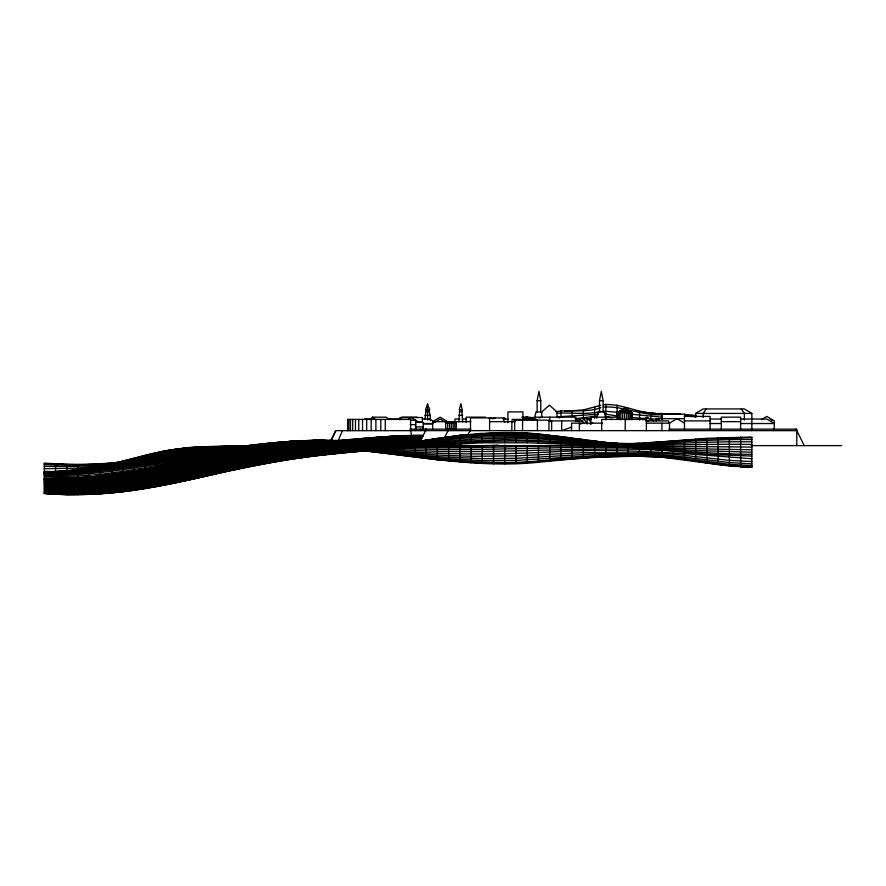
<?xml version="1.0" encoding="UTF-8"?>
<svg xmlns="http://www.w3.org/2000/svg" width="886" height="886" viewBox="0 0 886 886"><rect width="100%" height="100%" fill="white"/><g stroke="black" fill="none" stroke-linecap="round" stroke-linejoin="round"><path stroke-width="1.33" d="M662.008 419.754L662.086 413.496C641.741 415.401 623.279 403.019 603.355 404.703M684.701 414.426L684.657 415.789L695.842 416.797L695.887 415.612L684.701 414.426L687.137 415.08M655.795 413.286L650.778 412.81L650.778 418.801L659.505 419.543M658.298 413.485L680.946 414.227M673.426 413.806L662.063 413.773M695.887 415.612L690.87 415.423M537.137 411.924L537.137 400.693L538.954 391.335L540.77 400.693L540.77 411.924M599.49 411.924L599.49 400.693L601.306 391.335L603.122 400.693L603.122 411.924M458.915 421.957L459.657 409.753M596.799 418.17L598.36 411.924L604.241 411.924L606.113 419.41M424.959 419.443L426.011 409.753M331.176 440.785L335.783 430.64M330.722 440.73L335.728 430.64L796.78 430.64L804.266 445.614M427.606 404.105L425.49 409.753L429.721 409.753L427.606 404.105L427.606 420.097M632.05 419.089L632.05 412.677L624.564 408.18L622.625 412.677L622.625 418.978M342.483 430.64L338.098 440.763L313.843 440.486L288.891 441.682M420.042 441.715L425.579 430.64L425.579 429.145M440.552 445.614L440.763 445.204C375.775 450.033 310.443 453.776 246.463 467.033C180.035 480.478 112.5 495.54 44.3 488.485M444.196 438.337L448.039 430.64L448.039 429.145M706.286 408.933L703.185 413.419L703.185 417.395M459.912 445.614L461.484 443.399M330.866 440.763L328.551 440.785L331.574 440.586L328.972 440.785M631.796 419.587L631.796 412.677L624.564 408.18L620.82 412.677L620.82 419.864M369.905 419.41L372.552 417.162L386.196 417.162L388.843 419.41M399.431 419.41L402.078 417.162L417.018 417.162M631.053 419.587L631.053 412.677L624.564 408.18L619.27 412.677L619.27 419.067M629.857 419.587L629.857 412.677L624.564 408.18L618.085 412.677L618.085 419.41L617.077 417.162L590.873 417.162L590.873 423.907M628.307 419.587L628.307 412.677L624.564 408.18L617.332 412.677L617.332 418.325M407.97 419.466L411.182 417.539L418.668 422.035L422.412 422.035L422.412 417.539L399.951 417.539L399.951 419.787M432.645 429.3L432.645 421.658L440.132 417.162L447.618 421.658L447.64 429.4M434.782 422.245L440.132 419.034L447.618 423.53M626.502 419.587L626.502 412.677L624.564 408.18L617.077 412.677L632.05 412.677M642.749 419.731L647.035 417.162L653.447 421.016M646.37 423.154L669.495 423.154L676.982 418.668L684.468 423.154M695.698 417.395L695.698 413.419L703.185 408.933L744.362 408.933L751.849 413.419L751.849 429.356M761.484 419.632L766.822 416.42L774.309 420.905L774.309 429.455M489.216 418.856L491.464 417.915M492.959 418.856L495.208 417.915M571.636 427.118L561.658 430.64L561.658 420.905M580.363 424.04L582.855 423.154L582.855 420.905L548.955 420.905M590.253 424.04L592.745 423.154M137.895 458.427L145.382 455.969M151.617 454.961L156.612 453.388M129.157 460.299C168.827 445.924 211.145 446.19 252.698 445.691L247.703 446.145M147.873 455.758C175.882 445.747 206.039 448.272 235.222 446.522M134.151 459.192C170.167 446.356 208.93 449.346 246.463 446.732L243.96 446.932M539.231 417.915L541.778 417.162L541.778 411.924L549.409 405.19L557.039 411.924L557.039 417.162L559.587 417.915M146.622 455.825C164.386 450.243 182.937 447.441 201.532 447.175M115.435 463.766C155.548 449.523 198.242 449.302 240.217 447.231L167.842 454.684L71.755 470.854M564.67 411.37L583.387 409.908L600.863 405.312M207.778 457.553L212.762 456.235L157.863 467.321M159.103 453.1L162.847 452.115M165.35 451.45L167.842 450.797M106.697 465.449L111.691 464.164M112.932 463.843C154.23 451.417 197.589 450.908 240.217 447.419C208.587 449.789 176.602 449.678 145.382 455.803L145.382 488.485C112.035 494.078 78.046 496.182 44.3 493.513L44.3 463.201L76.75 464.696M202.783 458.383C247.482 446.489 293.798 440.287 340.047 441.261M524.733 417.649L527.236 417.007L534.723 417.893M185.307 461.894C235.72 448.759 287.717 438.714 340.047 441.416M157.863 453.078C186.758 446.145 216.959 448.549 246.463 446.466C178.463 450.398 112.223 468.816 44.3 472.105M197.788 459.291L200.291 458.671M215.265 455.913C253.573 446.566 293.067 440.995 332.56 441.959L327.565 442.502M185.307 461.927C230.725 451.362 277.085 443.244 323.822 442.734M206.527 457.508C247.858 448.36 290.087 441.361 332.56 442.402M215.265 455.947C250.816 447.895 287.374 443.82 323.822 443.166L320.079 443.487M171.585 464.729C213.714 454.374 256.851 448.471 300.121 445.592M190.302 478.927C238.467 467.542 286.665 454.651 336.303 451.838C381.722 450.21 425.989 439.168 471.075 434.749C520.004 429.234 568.546 439.179 617.077 443.609C662.041 444.384 706.862 438.769 751.849 439.589M323.822 442.867C261.215 447.574 199.295 457.907 137.895 470.854C203.547 457.641 268.99 437.706 336.713 440.73M145.382 488.485C198.231 479.891 249.475 463.3 302.613 456.279C351.377 451.173 400.262 447.419 448.615 438.935C500.944 431.028 553.717 437.573 605.847 443.532C654.444 446.644 703.185 443.598 751.849 444.44M555.932 411.647C570.75 409.332 586.255 413.053 600.863 407.66M97.958 493.845C152.237 490.766 204.721 475.527 257.693 464.508C313.101 451.904 370.27 452.425 426.155 443.033C481.906 433.243 538.721 436.266 594.617 443.044C646.891 447.496 699.442 446.256 751.849 447.109M214.013 455.947L246.463 450.01L280.153 446.145L313.843 444.019L381.235 437.629L422.688 436.433M751.849 449.745C691.9 448.98 631.895 447.12 572.157 441.793C516.051 435.225 459.38 438.027 403.695 446.843C343.48 452.724 282.833 456.91 223.992 472.028C165.206 485.683 105.024 498.718 44.3 493.347L66.76 494.587L95.466 493.978M100.45 466.413C146.124 454.374 193.325 451.118 240.217 447.386M184.066 479.78C245.057 464.12 306.844 450.885 369.994 448.726C429.522 440.818 489.338 426.454 549.697 435.38M201.532 458.361L235.222 452.115L268.923 447.962L381.235 437.13L422.965 435.857M228.987 453.123L257.693 448.526L307.608 444.473M228.987 453.222L255.19 449.014M169.093 482.361C220.891 471.286 271.991 455.493 325.073 451.683C373.161 450.553 420.152 439.799 467.764 434.505L470.499 430.64L470.499 417.915L504.765 417.915L504.765 419.787M603.355 407.117C623.146 405.699 641.962 415.888 662.063 414.748M347.534 452.347C289.678 456.578 233.184 470.134 176.58 482.006M167.842 483.878L170.334 483.346M149.125 469.203L151.617 468.672M154.109 468.129L156.612 467.598M99.21 466.678L86.728 469.248M223.992 454.042L257.693 448.593L307.608 444.75L257.693 450.786L223.992 456.124M164.098 483.391L166.59 482.881M166.59 484.133L134.151 489.958M170.334 450.597L172.836 450.11M175.328 449.634L179.072 448.903M44.3 473.434C142.281 469.558 237.714 437.352 336.303 440.53L336.303 453.51C238.434 461.65 143.576 500.258 44.3 489.803M101.702 466.468L104.194 465.992M169.093 450.564L190.302 447.452L252.698 445.758L235.222 446.112M179.072 481.486C134.827 490.467 89.397 495.152 44.3 490.955M176.58 449.745L179.072 449.268M238.965 451.373L246.463 449.955M146.622 485.893C195.23 477.2 242.531 462.315 291.383 454.917C338.297 448.848 385.842 448.715 432.39 439.356M179.072 463.721L235.222 453.654L268.923 448.98M212.762 457.785C157.11 468.096 101.17 479.824 44.3 479.691M167.842 465.46L122.921 473.046L90.472 477.067M238.965 451.461L257.693 448.471M99.21 466.922L79.242 470.001M313.843 443.565L235.222 453.455L127.905 472.637L130.408 472.205M575.9 418.635L597.109 416.088M140.387 486.957L142.879 486.536M461.606 435.048C408.922 443.764 355.906 449.446 302.613 452.724C241.845 460.089 183.579 480.566 122.921 488.574M445.979 437.186L449.235 436.654M302.613 457.652L302.613 440.586C215.785 445.414 131.505 473.168 44.3 473.921C138.847 471.751 230.338 439.954 325.073 440.276L325.073 454.717M122.921 461.905L77.99 468.096L44.3 468.716M223.992 454.751L257.693 449.878L302.613 444.85M557.183 413.253C571.725 412.278 586.421 415.058 600.863 411.436M116.675 474.442L119.178 474.054L115.435 474.519M134.151 471.54L100.45 476.07M434.893 438.991L437.385 438.625M255.19 449.08L251.447 449.601L280.153 445.935L323.822 442.646M422.412 441.195C367.845 450.631 311.839 446.998 257.693 459.347C202.96 470.488 148.981 486.89 92.964 490.423M125.413 490.733L127.905 490.39M130.408 490.479L97.958 493.502M440.951 438.149L444.528 437.673M603.355 411.115L619.58 412.444M102.953 476.303L105.445 475.981M246.463 450.265L268.923 447.341L307.608 444.916L305.105 445.182M69.263 471.164L63.017 471.762M414.925 442.635L417.417 442.324M298.87 441.173C213.127 445.924 130.929 481.253 44.3 475.716M423.187 435.436C360.17 436.056 297.574 445.492 235.222 453.887C172.028 465.183 108.889 480.445 44.3 480.179M408.679 443.388L411.182 443.089M115.435 489.471L117.927 489.172M302.613 444.672L257.693 448.681L307.608 444.639M422.301 437.208C359.605 437.474 297.187 445.658 235.222 454.584C171.917 465.239 108.945 481.497 44.3 480.733M122.921 461.883L77.99 466.368L44.3 466.424M302.613 444.982L313.843 443.709M101.702 476.181L105.445 475.76M109.188 475.328L111.691 475.051M117.927 491.652L121.67 491.232M246.463 446.278C178.573 451.229 112.367 470.189 44.3 472.271M302.613 445.215L313.843 443.952M180.323 448.77L190.302 447.651L246.463 446.212M401.192 444.263L403.695 443.986C343.558 447.818 282.844 448.715 223.992 463.223C164.94 476.114 105.257 491.121 44.3 487.821M184.066 448.726L186.558 448.46M336.303 441.228L347.534 440.032L347.534 452.469L459.845 441.339L504.765 439.589L538.466 440.519L695.698 450.52L751.849 452.203M423.143 435.524C382.785 434.528 342.971 442.834 302.613 440.807M267.672 443.598C192.871 450.896 119.599 471.662 44.3 473.733M257.693 448.881L291.383 446.123C219.562 452.126 149.8 472.249 77.99 478.152M345.042 440.763L350.036 440.253M325.073 442.524L340.047 440.984L336.303 440.719M353.78 439.877L357.523 439.511M95.466 477.111L97.958 476.867M358.764 439.024L392.465 436.266L414.925 435.558M751.849 466.833C717.859 466.424 684.69 457.53 650.778 456.08C617.021 454.762 583.276 456.489 549.697 459.912C487.067 467.454 424.66 456.822 362.507 450.509L437.385 459.756L482.305 463.101L516.006 463.145L594.617 457.098L639.537 456.201L662.008 457.198L729.388 466.003L751.849 467.299L751.849 436.997L706.928 438.337L645.318 443.122M260.185 444.606C187.721 450.354 116.985 470.477 44.3 472.936M262.677 444.362L267.672 443.886M401.192 444.329L403.695 444.096M250.206 446.145L252.698 445.913L235.222 446.245M362.507 439.035L367.502 438.57M330.068 442.557L332.56 442.324M361.266 450.498C420.108 456.578 479.027 468.384 538.466 462.282C593.997 456.689 650.424 451.971 705.677 462.725M311.351 444.296L313.843 444.063M329.935 440.752L332.361 440.53M77.99 470.167L55.53 471.596L44.3 471.352M257.693 445.137L260.185 444.905M104.194 493.026L77.99 494.045L44.3 492.638M109.188 492.594L111.691 492.372M268.923 443.465L276.41 442.845M372.497 438.127L377.491 437.728M272.666 443.476L276.41 443.177M90.472 477.133L97.958 476.524M89.22 477.056L66.76 478.817L44.3 479.348M268.923 447.397L300.121 445.414M476.856 433.741L482.305 433.32L482.305 442.779L437.385 445.281M381.235 449.656C440.929 443.808 500.922 437.817 560.927 443.044C624.696 444.761 688.045 453.754 751.849 454.352M79.242 477.953L89.22 477.2L66.76 477.842L44.3 476.912M44.3 464.641L77.99 465.139L120.418 462.514M292.635 446.079L300.121 445.547M85.477 477.997L89.22 477.731M285.137 441.937C204.478 449.257 125.801 475.184 44.3 474.198M280.153 442.524L285.137 442.203M383.727 437.263L388.721 436.942M407.438 443.443L411.182 443.21M557.183 416.841L598.36 414.249M403.695 443.687C343.546 446.655 282.966 448.604 223.992 462.016C164.885 474.674 105.268 489.803 44.3 486.813M328.462 440.796L330.722 440.685M300.121 440.885C214.069 445.802 131.073 478.063 44.3 474.796M303.865 445.237L307.608 445.06M399.951 436.377L411.182 436.056M293.875 441.693L298.87 441.472M331.464 440.785L332.449 440.741M411.182 442.823C348.53 445.193 285.536 448.006 223.992 460.875C164.829 473.301 105.268 488.474 44.3 485.816M195.297 447.851L201.532 447.585M69.263 478.894L77.99 478.529M419.909 446.101L459.845 446.411L498.53 445.226M311.351 444.329L313.843 444.229M630.81 446.699C555.899 443.255 481.054 449.811 406.187 446.976M217.757 446.998L232.73 446.544M102.953 463.998L66.76 464.497L44.3 463.522M107.937 463.832L114.183 463.633M212.762 446.777L232.73 446.179M89.22 494.023L66.76 494.355L44.3 493.148M414.925 442.092C354.788 443.332 294.54 447.452 235.222 457.697C172.161 469.857 109.133 487.389 44.3 484.83M44.3 472.637L55.53 472.338M634.088 443.587L706.928 438.88L751.849 437.684M311.351 440.796L340.047 441.106M482.305 442.779L527.236 442.779L617.077 445.979L706.928 454.296L751.849 456.068M605.847 442.546C568.568 437.972 531.257 431.272 493.535 432.789L493.535 442.568M420.296 441.206C358.332 441.494 296.4 447.12 235.222 456.833C172.072 468.594 109.122 486.115 44.3 483.878M44.3 478.972L77.99 478.052L77.99 494.665M44.3 481.386C109 482.571 171.906 465.726 235.222 455.027C297.009 445.935 359.295 438.26 421.836 438.138M751.849 441.881C691.944 440.575 631.674 449.257 572.157 439.135C512.307 429.223 451.638 435.713 392.465 446.699C332.117 452.646 271.382 457.32 212.762 474.065C157.863 487.821 101.026 497.212 44.3 491.896M537.137 400.693L540.77 400.693M599.49 400.693L603.122 400.693M426.011 411.625L429.189 411.625L430.253 415.368L430.253 420.64M459.657 411.625L461.905 411.625L462.658 421.957M541.9 411.924L536.019 411.924L534.147 419.41L534.147 417.162L575.9 417.162L575.9 421.204M695.698 413.419L751.849 413.419M424.959 415.368L430.253 415.368M458.915 415.368L462.658 415.368M684.468 416.42L710.096 416.42L710.096 429.455M485.473 417.162L466.18 417.162L466.18 422.412M521.721 417.162L527.236 417.162M591.117 418.668L575.114 418.668L579.466 421.658M684.468 418.668L656.161 418.668L656.161 420.905M364.611 419.034L372.552 419.034M387.525 419.034L399.431 419.034M422.312 419.034L430.253 419.034L433.786 422.035M459.945 419.034L454.95 419.034L454.95 422.412M462.437 419.034L466.18 419.034M502.949 419.034L507.933 419.034M522.917 419.034L534.723 419.034M710.096 419.034L721.326 419.034M740.618 419.034L766.822 419.034L774.309 423.53L740.618 423.53M536.838 419.41L512.108 419.41L512.108 421.913M590.873 419.599L587.13 419.599L587.13 424.095M410.296 420.163L415.744 420.163L415.744 429.4M645.916 420.728L648.674 420.728M646.115 420.905L668.631 420.905L668.631 423.342M684.468 420.905L710.096 420.905M432.645 421.658L445.691 421.658L445.691 429.4M470.843 421.658L448.15 421.658L448.15 423.154M489.593 421.658L515.442 421.658M721.326 421.658L740.618 421.658M415.744 422.412L423.231 422.412L423.231 429.4M445.691 423.154L456.279 423.154M602.425 423.154L571.548 423.154L571.548 430.64M423.63 423.53L432.9 423.53M710.096 423.53L721.326 423.53M423.231 423.907L432.645 423.907M410.296 424.649L415.744 424.649M415.744 426.897L423.231 426.897M409.93 429.145L470.776 429.145M669.074 429.145L796.78 429.145L796.78 445.614M426.022 445.614L619.447 445.614M751.217 445.614L841.7 445.614M44.3 482.139C109.044 483.712 171.939 466.479 235.222 455.537C296.81 446.367 358.963 439.135 421.315 439.168M448.615 445.614L426.155 445.381L448.615 445.614L426.155 445.425L448.615 445.614L445.946 445.569M454.02 445.614L458.073 445.614M454.463 445.614L426.155 445.326M440.652 445.403L426.155 445.281L443.288 445.536L440.608 445.492M44.3 482.981C109.089 484.875 172.006 467.465 235.222 456.113C296.611 446.843 358.62 440.154 420.772 440.242M416.287 435.569L423.098 435.602M59.273 490.257C119.089 491.597 177.333 475.992 235.222 463.09C288.703 449.268 344.067 449.401 398.7 444.573C340.213 448.537 281.128 449.601 223.992 464.43C165.416 477.543 106.076 492.228 45.551 488.862M617.077 445.536L595.868 445.204M426.376 445.215L440.84 445.514M751.849 458.771C688.344 453.809 624.741 448.36 560.927 451.406C501.033 454.883 440.973 455.304 381.235 449.335M649.527 448.36C565.058 444.395 480.6 452.89 396.208 447.884M44.3 479.492L55.53 479.769M436.255 445.448L437.385 445.47M751.849 461.562L729.388 460.388L673.238 454.153L650.778 452.901L583.387 452.702L516.006 455.847L471.075 456.312L437.385 455.05L371.245 449.656M622.858 443.565L639.537 443.454L639.537 456.201M751.849 463.832L729.388 462.57L673.238 455.736L650.778 454.208L594.617 453.975L516.006 458.284L482.305 458.671L437.385 456.667L369.994 450.188M751.849 465.637L729.388 464.33L673.238 457.054L650.778 455.293L605.847 454.939L516.006 460.399L482.305 460.62L437.385 458.04L367.502 450.542M740.618 466.623L751.849 467M675.73 450.941C580.496 444.573 485.107 456.722 389.962 448.781M730.64 454.928L738.127 455.304M45.551 493.026L51.787 493.38M630.81 417.55L650.778 418.801M58.022 464.685L53.038 464.364M44.3 478.362L55.53 479.193L44.3 479.071L66.76 478.617L66.76 494.587M527.236 417.849L534.723 418.413M589.168 440.408L605.847 442.513L628.307 443.731L628.307 456.301M729.388 465.715L735.635 466.213M611.628 442.967L617.077 443.421L617.077 456.434M630.81 414.183L662.019 417.151M639.537 411.691L650.778 412.909M725.645 465.294L706.928 462.913M555.478 435.99L572.157 438.116L572.157 459.269M577.938 438.891L583.387 439.644L583.387 458.272M605.847 414.216L617.077 415.944M612.093 417.871L605.847 416.619L605.847 404.094M770.034 419.089L772.171 420.374M575.368 419.089L578.569 421.016M590.729 420.163L588.791 418.668L589.766 420.905M578.691 418.668L584.029 423.154M372.552 417.162L375.199 419.41M583.353 418.668L587.13 423.154M741.261 408.933L744.362 413.419L744.362 420.042M411.658 435.779L410.606 430.64L410.606 419.41L347.611 419.41L347.611 430.64M796.027 429.145L796.027 430.64M773.567 429.145L773.567 430.64M751.538 429.145L751.538 430.64M740.618 429.455L740.618 417.162L721.326 417.162L721.326 429.455M740.618 437.086L740.618 466.922M729.388 437.341L729.388 466.003M718.158 437.762L718.158 455.05M718.158 456.744L718.158 464.707M706.928 438.337L706.928 454.296M706.928 455.614L706.928 463.145M695.698 439.035L695.698 453.388M695.698 454.463L695.698 461.462M684.468 429.4L684.468 414.172L662.008 414.172L662.008 418.668M684.468 439.855L684.468 452.358M684.468 453.366L684.468 459.812M673.238 440.763L673.238 458.35M669.495 423.154L669.495 430.64M661.92 423.154L661.92 430.64M662.008 441.737L662.008 450.055M662.008 450.298L662.008 457.198M650.778 442.723L650.778 456.467M646.37 430.64L646.37 419.41L601.705 419.41L601.705 430.64M639.537 411.458L639.537 419.997M628.307 408.357L628.307 410.229M625.228 419.41L625.228 430.64M624.564 408.18L624.564 419.089M617.077 404.98L617.077 417.893M605.847 417.162L605.847 419.831M605.847 442.513L605.847 456.733M594.617 406.829L594.617 418.292M594.617 441.139L594.617 457.409M583.387 409.908L583.387 419.3M579.378 423.154L579.378 430.64M572.157 410.949L572.157 416.42M560.927 410.495L560.927 416.664M560.927 436.643L560.927 444.008M560.927 445.636L560.927 460.321M551.624 420.905L551.624 430.64M549.94 417.162L549.94 421.658M549.697 435.303L549.697 443.532M549.697 445.536L549.697 461.351M548.955 430.64L548.955 420.163L514.655 420.163L514.655 430.64M538.466 434.173L538.466 443.111M538.466 445.625L538.466 462.282M537.414 420.163L537.414 430.64M527.236 417.007L527.236 419.864M527.236 433.32L527.236 442.779M527.236 445.857L527.236 463.035M522.917 419.665L522.917 411.924L507.933 411.924L507.933 422.622M522.574 420.163L522.574 430.64M516.006 432.789L516.006 442.568M516.006 446.212L516.006 463.566M514.201 419.41L514.201 421.913M511.842 421.658L511.842 430.64M504.798 421.658L504.798 422.412M504.765 432.612L504.765 442.491M504.765 444.982L504.765 463.81M503.658 417.915L503.658 421.658M493.535 445.436L493.535 463.766M489.593 417.915L489.593 430.64M482.305 445.868L482.305 463.433M471.075 434.173L471.075 443.133M471.075 446.201L471.075 462.835M461.905 409.753L461.905 411.625M459.845 435.225L459.845 443.698M459.845 444.949L459.845 462.027M456.279 421.658L456.279 429.4M454.806 423.154L454.806 429.4M453.178 423.154L453.178 429.4M451.417 423.154L451.417 429.4M449.567 423.154L449.567 429.4M448.571 429.145L448.571 430.64M448.615 436.632L448.615 444.429M448.615 445.049L448.615 461.074M437.385 438.271L437.385 459.978M429.189 409.753L429.189 411.625M426.155 440.065L426.155 458.616M426.111 429.145L426.111 430.64M425.712 429.145L425.712 430.64M420.496 429.145L420.496 430.64M415.445 429.145L415.445 430.64M414.925 435.38L414.925 447.142M414.925 447.319L414.925 457.043M403.695 435.591L403.695 455.382M392.465 436.078L392.465 453.765M385.277 419.41L385.277 430.64M381.235 436.82L381.235 452.336M380.803 419.41L380.803 430.64M375.897 419.41L375.897 430.64M371.168 419.41L371.168 430.64M369.994 437.762L369.994 451.162M366.682 419.41L366.682 430.64M362.529 419.41L362.529 430.64M358.764 419.41L358.764 430.64M358.764 438.847L358.764 451.506M355.474 419.41L355.474 430.64M352.694 419.41L352.694 430.64M350.479 419.41L350.479 430.64M348.874 419.41L348.874 430.64M347.899 419.41L347.899 430.64M313.843 440.298L313.843 456.113M291.383 441.162L291.383 459.336M280.153 442.036L280.153 461.119M268.923 443.177L268.923 462.99M257.693 444.506L257.693 464.973M246.463 445.758L246.463 467.177M235.222 445.957L235.222 469.536M223.992 446.245L223.992 472.028M212.762 446.588L212.762 474.553M201.532 446.987L201.532 477.111M190.302 447.452L190.302 479.614M179.072 448.549L179.072 482.028M167.842 450.409L167.842 464.707M167.842 464.962L167.842 484.365M156.612 452.89L156.612 486.525M134.151 458.494L134.151 490.202M122.921 461.252L122.921 491.697M111.691 463.145L111.691 492.904M100.45 463.943L100.45 493.812M89.22 464.397L89.22 494.41M77.99 464.552L77.99 477.742M66.76 464.419L66.76 477.842M55.53 463.921L55.53 471.596M55.53 471.85L55.53 494.211M460.786 404.105L459.28 409.753L462.282 409.753L460.786 404.105M242.709 451.007L240.217 451.483L242.709 450.974M125.413 473.058L122.921 473.489L125.413 473.035M248.955 449.944L246.463 450.31L248.955 449.955"/></g></svg>
